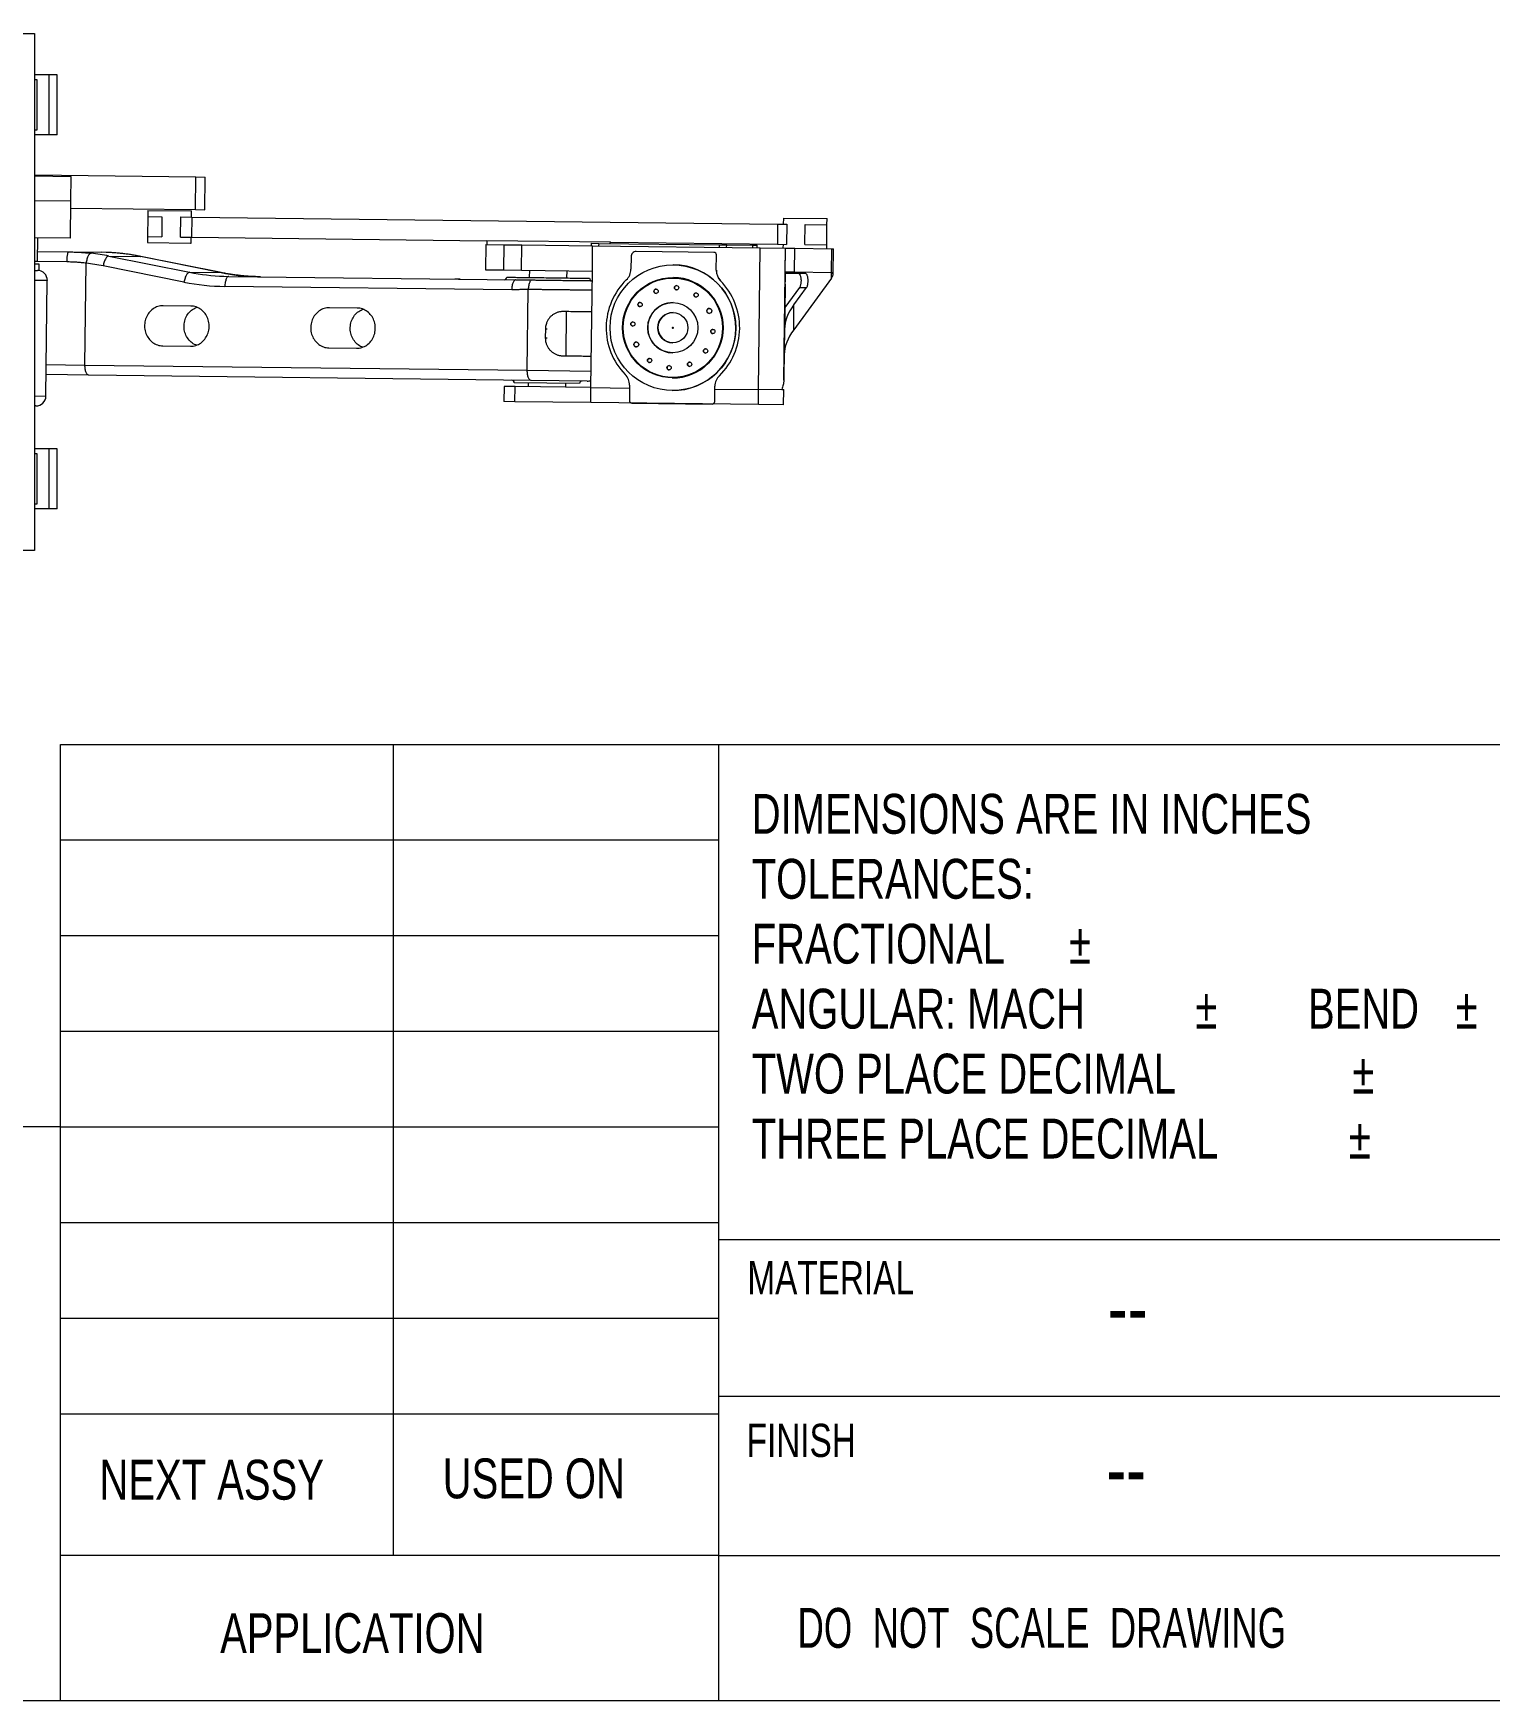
# Model space of a CAD drawing. Header units: millimetres. Extents: x 419 to 13500, y 498 to 10404.
# Drawn here: x 5785 to 8685, y 498 to 3819 of the extents above; entities that cross this region are included whole.
import ezdxf

# ---------------------------------------------------------------- set-up
doc = ezdxf.new("R2010")
doc.units = ezdxf.units.MM
doc.header["$LTSCALE"] = 50
doc.header["$PDSIZE"] = -1
doc.styles.add('SLDTEXTSTYLE0', font='TXT', dxfattribs={"width": 0.75})
doc.styles.add('SLDTEXTSTYLE2', font='TXT', dxfattribs={"width": 0.684783})

# ---------------------------------------------------------------- blocks, each defined once
blk = doc.blocks.new('SW_NOTE_0')
at = {"color": 0, "linetype": 'Continuous', "lineweight": 0, "attachment_point": 1, "style": 'SLDTEXTSTYLE0'}
for s, insert, char_height in [('DIMENSIONS ARE IN INCHES', (0, 102.3), 79.375), ('TOLERANCES:', (0, -27.1), 79.375), ('FRACTIONAL', (0, -156.4), 79.38), ('%%p', (632.1, -156.4), 79.38), ('ANGULAR: MACH', (0, -285.8), 79.375), ('%%p', (883.4, -285.8), 79.38), ('BEND', (1107.8, -285.8), 79.38), ('%%p', (1401.7, -285.8), 79.38), ('TWO PLACE DECIMAL', (0, -415.2), 79.375), ('%%p', (1196, -415.2), 79.38), ('THREE PLACE DECIMAL', (0, -544.6), 79.375), ('%%p', (1189.2, -544.6), 79.38)]:
    blk.add_mtext(s, dxfattribs=dict(at, insert=insert, char_height=char_height))

msp = doc.modelspace()

# ---------------------------------------------------------------- linework, layer by layer
at = {"color": 7, "linetype": 'Continuous', "lineweight": 15}
for p, q in [((4707.3, 3819.3), (5787.3, 3819.3)), ((5787.3, 3819.3), (5787.3, 2789.3)), ((5816.3, 3736.8), (5787.3, 3736.8)), ((5792.3, 3726.8), (5787.3, 3726.8)), ((5792.3, 3626.8), (5792.3, 3726.8)), ((5816.3, 3616.8), (5816.3, 3736.8)), ((5832.3, 3736.8), (5816.3, 3736.8)), ((5832.3, 3616.8), (5832.3, 3736.8)), ((5787.3, 3626.8), (5792.3, 3626.8)), ((5816.3, 3616.8), (5787.3, 3616.8)), ((5832.3, 3616.8), (5816.3, 3616.8)), ((5787.3, 3537.2), (6108.4, 3533.3)), ((5787.3, 3535.2), (5860.1, 3534.4)), ((5859.5, 3484.9), (5860.1, 3534.4)), ((5859.5, 3484.9), (5860.1, 3534.4)), ((5860.1, 3534.4), (5860.1, 3534.4)), ((6107.6, 3468.3), (6108.4, 3533.3)), ((6108.4, 3533.3), (6127.2, 3533.1)), ((6126.4, 3468), (6127.2, 3533.1)), ((5859.5, 3484.9), (5787.3, 3485.8)), ((5858.8, 3411.2), (5859.7, 3484.9)), ((5859.7, 3484.9), (5859.5, 3484.9)), ((5859.5, 3484.9), (5859.5, 3484.9)), ((5859.5, 3471.3), (6107.6, 3468.3)), ((6012.7, 3454.4), (6012.2, 3414.3)), ((6012.8, 3466.6), (6012.7, 3454.4)), ((6012.7, 3454.4), (6040.9, 3454.1)), ((6012.8, 3466.6), (6098.7, 3465.6)), ((6098.7, 3465.6), (6099.8, 3465.6)), ((6099.7, 3453.4), (6099.8, 3465.6)), ((6107.6, 3468.3), (6126.4, 3468)), ((6040.9, 3454.1), (6040.4, 3414)), ((6078, 3413.5), (6078.5, 3453.6)), ((6078.5, 3453.6), (6100.5, 3453.4)), ((6100.5, 3453.4), (6100, 3413.2)), ((6100.5, 3453.4), (7267.1, 3439.3)), ((7267.1, 3439.3), (7266.6, 3399.1)), ((7267.1, 3439.3), (7285.3, 3439.1)), ((7278.6, 3451.3), (7278.4, 3439.1)), ((7278.6, 3451.3), (7364.4, 3450.3)), ((7285.3, 3439.1), (7284.8, 3398.9)), ((7321.4, 3398.5), (7321.9, 3438.6)), ((7321.9, 3438.6), (7365.4, 3438.1)), ((7364.4, 3450.3), (7365.5, 3450.3)), ((7364.9, 3398), (7365.4, 3438.1)), ((7365.4, 3438.1), (7365.5, 3450.3)), ((5858.8, 3411.2), (5787.3, 3412.1)), ((5793.2, 3365), (5793.8, 3412)), ((6012.2, 3414.3), (6012.1, 3402.4)), ((6012.1, 3402.4), (6097.9, 3401.3)), ((6012.2, 3414.3), (6040.4, 3414)), ((6078, 3413.5), (6100, 3413.2)), ((6097.9, 3401.3), (6099.1, 3401.3)), ((6099.1, 3401.3), (6099.2, 3413.3)), ((6100, 3413.2), (6688, 3406.1)), ((6685.9, 3398.7), (6685.3, 3348.4)), ((6685.9, 3398.7), (6722.4, 3398.2)), ((6688, 3406.8), (6687.9, 3398.6)), ((6688, 3406.8), (6934, 3403.8)), ((6721.8, 3347.9), (6722.4, 3398.2)), ((6722.4, 3398.2), (6757.4, 3397.8)), ((6756.7, 3347.5), (6757.4, 3397.8)), ((6757.4, 3397.8), (6898.7, 3396.1)), ((6895.7, 3401), (6895.6, 3396.1)), ((6895.7, 3401), (6910.7, 3400.8)), ((6898.1, 3345.8), (6898.7, 3396.1)), ((6898.7, 3396.1), (7232.6, 3392.1)), ((6910.7, 3400.8), (6910.6, 3396)), ((6910.7, 3400.8), (7150.7, 3397.9)), ((6933.9, 3400.5), (6934, 3403.8)), ((6934, 3403.8), (6934, 3403.8)), ((6934, 3403.2), (7266.6, 3399.1)), ((7150.7, 3397.9), (7150.6, 3393.1)), ((7150.7, 3397.9), (7165.7, 3397.7)), ((7165.6, 3392.9), (7165.7, 3397.7)), ((7165.7, 3397.7), (7217.4, 3397.1)), ((7217.4, 3397.1), (7217.3, 3392.2)), ((7217.4, 3397.1), (7226.4, 3397)), ((7226.3, 3392.1), (7226.4, 3397)), ((7229.2, 3109.6), (7232.6, 3392.1)), ((7232.6, 3392.1), (7282.7, 3391.5)), ((7266.6, 3399.1), (7284.8, 3398.9)), ((7277.9, 3399), (7277.8, 3391.5)), ((7282, 3341.2), (7282.7, 3391.5)), ((7282.3, 3344.2), (7282.8, 3391.5)), ((7282.7, 3391.5), (7282.8, 3391.5)), ((7282.8, 3391.5), (7301.1, 3391.2)), ((7300.5, 3344), (7301.1, 3391.2)), ((7301.1, 3391.2), (7374.9, 3390.3)), ((7321.4, 3398.5), (7364.9, 3398)), ((7364.8, 3390.5), (7364.9, 3398)), ((7374.3, 3343.1), (7374.9, 3390.3)), ((7374.9, 3390.3), (7378.3, 3390.3)), ((7377.7, 3340), (7378.3, 3390.3)), ((5793.2, 3365), (5787.3, 3365.1)), ((5796.6, 3359.7), (5787.3, 3359.8)), ((5793.4, 3384.7), (5854.8, 3383.9)), ((5796.4, 3346.6), (5796.6, 3359.7)), ((5854.8, 3383.9), (5919.8, 3383.2)), ((5887.6, 3158.6), (5890.1, 3361.3)), ((6084.8, 3323.7), (5924, 3356)), ((5935.2, 3375.7), (6096.1, 3343.4)), ((5935.2, 3375.7), (5998.1, 3374.9)), ((6159, 3342.6), (5998.1, 3374.9)), ((6159.5, 3342.5), (5998.7, 3374.8)), ((6975.3, 3373.9), (6975, 3349.4)), ((7140.4, 3382.9), (6985.4, 3384.8)), ((7060.1, 3358.1), (7060, 3358.1)), ((7140.4, 3382.9), (7140.5, 3382.9)), ((7144.9, 3347.3), (7145.3, 3377.8)), ((7145, 3347.3), (7145.4, 3377.8)), ((7145.3, 3377.8), (7145.4, 3377.8)), ((5787.3, 3347.1), (5792.8, 3347)), ((5809.9, 3096.8), (5812.6, 3326.7)), ((6096.1, 3343.4), (6159, 3342.6)), ((6174.4, 3335.1), (6745.6, 3328.2)), ((6174.4, 3335.1), (6237.3, 3334.3)), ((6685.3, 3348.4), (6721.8, 3347.9)), ((6721.8, 3347.9), (6756.7, 3347.5)), ((6745.6, 3328.2), (6746.2, 3328.2)), ((6756.7, 3347.5), (6898.1, 3345.8)), ((6772.8, 3347.3), (6772.6, 3332.9)), ((6847.6, 3332), (6847.8, 3346.4)), ((6895.3, 3113.7), (6898.1, 3345.8)), ((6896.1, 3326.6), (6897.8, 3325.9)), ((7059.7, 3332.9), (7059.6, 3332.9)), ((7144.9, 3347.3), (7145, 3347.3)), ((7153.1, 3326.4), (7153.2, 3326.4)), ((7279.5, 3128.1), (7282, 3341.2)), ((7282, 3341.2), (7282.2, 3341.2)), ((7282.2, 3341.1), (7282.1, 3341.1)), ((7282.2, 3341.2), (7282.3, 3344.2)), ((7282.2, 3341.1), (7282.2, 3341.2)), ((7300.5, 3340.9), (7282.2, 3341.1)), ((7282.3, 3344.2), (7300.5, 3344)), ((7374.1, 3331.5), (7299.1, 3228.8)), ((7300.5, 3340.9), (7300.5, 3344)), ((7300.5, 3344), (7374.3, 3343.1)), ((7323.4, 3340.6), (7300.5, 3340.9)), ((7374.1, 3331.5), (7374.3, 3343.1)), ((7377.2, 3340), (7377.2, 3343.1)), ((7377.2, 3340), (7377.4, 3340)), ((7377.4, 3338.6), (7377.5, 3340)), ((7377.4, 3340), (7377.7, 3340)), ((7377.4, 3338.3), (7377.4, 3340)), ((6737.5, 3308.2), (6166.2, 3315.1)), ((6768.5, 3148), (6770.5, 3309)), ((7281.8, 3319.9), (7280.5, 3208.3)), ((7310.6, 3312.8), (7281.2, 3273)), ((7299.7, 3278.8), (7324.7, 3312.7)), ((7310.6, 3312.8), (7324.7, 3312.7)), ((6098.7, 3276), (6043.5, 3276.7)), ((6429.6, 3272), (6374.5, 3272.7)), ((6845.7, 3177), (6846.8, 3264.9)), ((7299.1, 3228.8), (7299.7, 3278.8)), ((6804.7, 3230.4), (6804.4, 3212.5)), ((7280.3, 3179.5), (7280.9, 3230)), ((7280.4, 3196.8), (7280.9, 3230)), ((6042.6, 3196.7), (6097.7, 3196)), ((6042.6, 3196.7), (6097.7, 3196)), ((6373.5, 3192.7), (6428.7, 3192)), ((6373.5, 3192.7), (6428.7, 3192)), ((5887.6, 3158.6), (6768.5, 3148)), ((7280.3, 3179.5), (7279.6, 3139.7)), ((5895.3, 3138.5), (5810.4, 3139.5)), ((6776.2, 3127.8), (5895.3, 3138.5)), ((6872.6, 3121.6), (6742.6, 3123.1)), ((6770.1, 3122.8), (6770, 3115.2)), ((6887.6, 3126.5), (6776.2, 3127.8)), ((7057.2, 3132.9), (7057.2, 3132.9)), ((7151.1, 3137.3), (7151.2, 3137.3)), ((6722.4, 3115.8), (6722, 3085.8)), ((6744.3, 3115.5), (6722.4, 3115.8)), ((6744, 3085.5), (6744.3, 3115.5)), ((6895.3, 3113.7), (6744.3, 3115.5)), ((6845, 3114.3), (6845.1, 3121.9)), ((6894.9, 3083.7), (6895.3, 3113.7)), ((6895.3, 3113.7), (6895.3, 3113.7)), ((6972.2, 3118.4), (6971.8, 3087.9)), ((7057, 3107.6), (7057, 3107.6)), ((7141.8, 3085.8), (7142.2, 3116.3)), ((7141.9, 3085.8), (7142.2, 3110.7)), ((7142.2, 3116.3), (7142.2, 3116.3)), ((7142.2, 3110.7), (7142.2, 3116.3)), ((7142.2, 3110.7), (7229.2, 3109.6)), ((7228.8, 3079.7), (7229.2, 3109.6)), ((7279.2, 3109), (7229.2, 3109.6)), ((7275.5, 3110.1), (7279.3, 3110)), ((7278.9, 3079.1), (7279.2, 3109)), ((7279.2, 3109), (7279.3, 3110)), ((5789.5, 3077), (5787.3, 3077)), ((6744, 3085.5), (6722, 3085.8)), ((6894.9, 3083.7), (6744, 3085.5)), ((7228.8, 3079.7), (6894.9, 3083.7)), ((6976.7, 3082.8), (7136.7, 3080.9)), ((6976.7, 3082.8), (6976.8, 3082.8)), ((6976.8, 3082.8), (7136.8, 3080.9)), ((7136.7, 3080.9), (7136.8, 3080.9)), ((7141.8, 3085.8), (7141.9, 3085.8)), ((7278.9, 3079.1), (7228.8, 3079.7)), ((5816.3, 2991.8), (5787.3, 2991.8)), ((5816.3, 2871.8), (5816.3, 2991.8)), ((5832.3, 2991.8), (5816.3, 2991.8)), ((5832.3, 2871.8), (5832.3, 2991.8)), ((5792.3, 2981.8), (5787.3, 2981.8)), ((5792.3, 2881.8), (5792.3, 2981.8)), ((5787.3, 2881.8), (5792.3, 2881.8)), ((5816.3, 2871.8), (5787.3, 2871.8)), ((5832.3, 2871.8), (5816.3, 2871.8)), ((5787.3, 2789.3), (4707.3, 2789.3))]:
    msp.add_line(p, q, dxfattribs=at)
at = {"color": 8, "linetype": 'Continuous', "lineweight": 15}
for p, q in [((5851.3, 3363.9), (5787.3, 3364.7)), ((5998.1, 3374.9), (5998.7, 3374.8)), ((5812.6, 3326.7), (5787.3, 3327)), ((6159, 3342.6), (6159.5, 3342.5)), ((6804.7, 3230.4), (6808.1, 3230.4)), ((6804.4, 3212.5), (6807.9, 3212.4)), ((7280.3, 3196.8), (7280.4, 3196.8)), ((5810.6, 3159.5), (5887.6, 3158.6)), ((6768.5, 3148), (6895.7, 3146.4)), ((5787.3, 3097.1), (5809.9, 3096.8)), ((6895.3, 3113.7), (6972.1, 3112.7))]:
    msp.add_line(p, q, dxfattribs=at)
at = {"color": 8, "linetype": 'Continuous', "lineweight": 0}
for p, q in [((5838.7, 497.9), (5838.7, 2402.9)), ((5838.7, 2402.9), (7150, 2402.9)), ((6501.3, 2402.9), (6501.3, 786.8)), ((7150, 497.9), (7150, 2402.9)), ((7150, 2402.9), (13500, 2402.9)), ((5838.7, 2212.4), (7150, 2212.4)), ((5838.7, 2021.9), (7150, 2021.9)), ((5838.7, 1831.4), (7150, 1831.4)), ((5838.7, 1640.9), (3772, 1640.9)), ((5838.7, 1640.9), (7150, 1640.9)), ((5838.7, 1450.4), (7150, 1450.4)), ((8822.6, 1415.7), (7150, 1415.7)), ((5838.7, 1259.9), (7150, 1259.9)), ((7150, 1104.3), (8822.6, 1104.3)), ((5838.7, 1069.4), (7150, 1069.4)), ((7150, 786.8), (5838.7, 786.8)), ((7150, 786.8), (8822.6, 786.8)), ((13500, 497.9), (419, 497.9))]:
    msp.add_line(p, q, dxfattribs=at)
at = {"color": 7, "linetype": 'Continuous', "lineweight": 15, "flags": 128}
for points in [[(5854.8, 3383.9), (5854.5, 3383.8), (5854.1, 3383.5), (5853.8, 3383), (5853.5, 3382.2), (5853.1, 3381.3), (5852.8, 3380.1), (5852.5, 3378.8), (5852.3, 3377.3), (5852, 3375.7), (5851.8, 3374), (5851.6, 3372.1), (5851.5, 3370.1), (5851.4, 3368.1), (5851.3, 3366), (5851.3, 3363.9)], [(5899.9, 3381.2), (5899.1, 3381.1), (5898.3, 3380.8), (5897.4, 3380.3), (5896.6, 3379.5), (5895.7, 3378.6), (5894.9, 3377.5), (5894.1, 3376.1), (5893.4, 3374.7), (5892.7, 3373.1), (5892.1, 3371.3), (5891.6, 3369.5), (5891.1, 3367.5), (5890.7, 3365.5), (5890.3, 3363.4), (5890.1, 3361.3)], [(5930.1, 3382.9), (5929.7, 3382.9), (5919.8, 3383.2)], [(5935.2, 3375.7), (5934.4, 3375.6), (5933.5, 3375.2), (5932.6, 3374.7), (5931.7, 3374), (5930.8, 3373.1), (5930, 3371.9), (5929.1, 3370.6), (5928.3, 3369.2), (5927.5, 3367.6), (5926.7, 3365.9), (5926, 3364), (5925.4, 3362.1), (5924.8, 3360.1), (5924.4, 3358.1), (5924, 3356)], [(6096.1, 3343.4), (6095.2, 3343.3), (6094.4, 3342.9), (6093.5, 3342.4), (6092.6, 3341.7), (6091.7, 3340.8), (6090.8, 3339.6), (6089.9, 3338.3), (6089.1, 3336.9), (6088.3, 3335.3), (6087.5, 3333.6), (6086.9, 3331.7), (6086.2, 3329.8), (6085.7, 3327.8), (6085.2, 3325.8), (6084.8, 3323.7)], [(6163.9, 3335.3), (6164.5, 3335.3), (6174.4, 3335.1)], [(6174.4, 3335.1), (6173.5, 3335), (6172.7, 3334.7), (6171.9, 3334.1), (6171.1, 3333.4), (6170.4, 3332.4), (6169.7, 3331.3), (6169, 3330), (6168.4, 3328.5), (6167.9, 3326.9), (6167.4, 3325.1), (6167, 3323.3), (6166.7, 3321.3), (6166.5, 3319.3), (6166.3, 3317.2), (6166.2, 3315.1)], [(6237.3, 3334.3), (6227.4, 3334.6), (6226.9, 3334.6)], [(6727.6, 3333.5), (6727.6, 3333.5), (6727.7, 3333.5), (6728, 3333.5), (6728.5, 3333.5), (6729.3, 3333.5), (6730.2, 3333.4), (6731.4, 3333.4), (6732.7, 3333.4), (6734.3, 3333.4), (6736, 3333.4), (6738, 3333.3), (6740.1, 3333.3), (6742.4, 3333.3), (6744.9, 3333.3), (6747.5, 3333.2), (6750.3, 3333.2), (6753.3, 3333.2), (6756.4, 3333.1), (6759.7, 3333.1), (6763, 3333), (6766.5, 3333), (6770.1, 3333), (6773.8, 3332.9), (6777.6, 3332.9), (6781.5, 3332.8), (6785.5, 3332.8), (6789.5, 3332.7), (6793.6, 3332.7), (6797.7, 3332.6), (6801.8, 3332.6), (6806, 3332.5), (6810.2, 3332.5), (6814.4, 3332.4), (6818.5, 3332.4), (6822.7, 3332.3), (6826.8, 3332.3), (6830.9, 3332.2), (6834.9, 3332.2), (6838.9, 3332.1), (6842.7, 3332.1), (6846.5, 3332), (6850.2, 3332), (6853.8, 3331.9), (6857.3, 3331.9), (6860.7, 3331.9), (6863.9, 3331.8), (6867, 3331.8), (6870, 3331.8), (6872.8, 3331.7), (6875.4, 3331.7), (6877.9, 3331.7), (6880.2, 3331.6), (6882.3, 3331.6), (6884.3, 3331.6), (6886, 3331.6)], [(6745.6, 3328.2), (6744.8, 3328.1), (6743.9, 3327.8), (6743.1, 3327.2), (6742.4, 3326.5), (6741.6, 3325.5), (6740.9, 3324.4), (6740.2, 3323.1), (6739.6, 3321.6), (6739.1, 3320), (6738.6, 3318.2), (6738.2, 3316.4), (6737.9, 3314.4), (6737.7, 3312.4), (6737.5, 3310.3), (6737.5, 3308.2)], [(6776.2, 3328.1), (6775.4, 3327.3), (6774.7, 3326.4), (6773.9, 3325.2), (6773.3, 3323.9), (6772.7, 3322.4), (6772.1, 3320.8), (6771.7, 3319.1), (6771.3, 3317.2), (6770.9, 3315.2), (6770.7, 3313.2), (6770.5, 3311.1), (6770.5, 3309)], [(6886, 3331.6), (6887.5, 3331.5), (6888.9, 3331.5), (6890, 3331.5), (6891, 3331.5), (6891.7, 3331.5), (6892.2, 3331.5), (6892.6, 3331.5), (6892.7, 3331.5)], [(7309.3, 3340.8), (7309.9, 3340.5), (7310.5, 3340), (7311.1, 3339.3), (7311.6, 3338.3), (7312.1, 3337.2), (7312.5, 3335.9), (7312.9, 3334.5), (7313.2, 3333), (7313.4, 3331.3), (7313.6, 3329.5), (7313.7, 3327.8), (7313.7, 3325.9), (7313.6, 3324.1), (7313.5, 3322.3), (7313.3, 3320.6), (7313, 3319), (7312.6, 3317.4), (7312.2, 3316), (7311.7, 3314.8), (7311.2, 3313.7), (7310.6, 3312.8)], [(7324.7, 3312.7), (7325.3, 3313.5), (7325.8, 3314.6), (7326.3, 3315.9), (7326.7, 3317.3), (7327, 3318.8), (7327.3, 3320.4), (7327.6, 3322.2), (7327.7, 3323.9), (7327.8, 3325.8), (7327.8, 3327.6), (7327.7, 3329.4), (7327.5, 3331.1), (7327.3, 3332.8), (7327, 3334.3), (7326.6, 3335.8), (7326.2, 3337.1), (7325.7, 3338.2), (7325.1, 3339.1), (7324.6, 3339.8), (7324, 3340.3), (7323.4, 3340.6)], [(6043.5, 3276.7), (6040.8, 3276.6), (6038.2, 3276.3), (6035.5, 3275.8), (6032.9, 3275.1), (6030.4, 3274.2), (6027.9, 3273.1), (6025.5, 3271.8), (6023.2, 3270.3), (6021, 3268.6), (6018.9, 3266.7), (6016.9, 3264.7), (6015.1, 3262.6), (6013.4, 3260.3), (6011.9, 3257.9), (6010.6, 3255.3), (6009.4, 3252.7), (6008.4, 3250), (6007.6, 3247.2), (6007, 3244.4), (6006.6, 3241.5), (6006.3, 3238.6), (6006.3, 3235.6), (6006.4, 3232.7), (6006.8, 3229.8), (6007.4, 3227), (6008.1, 3224.2), (6009, 3221.4), (6010.1, 3218.8), (6011.4, 3216.2), (6012.9, 3213.8), (6014.5, 3211.4), (6016.2, 3209.2), (6018.2, 3207.2), (6020.2, 3205.3), (6022.4, 3203.6), (6024.6, 3202), (6027, 3200.6), (6029.5, 3199.5), (6032, 3198.5), (6034.6, 3197.7), (6037.2, 3197.2), (6039.9, 3196.8), (6042.6, 3196.7)], [(6109.5, 3198), (6108.2, 3198.5), (6105.7, 3199.7), (6103.3, 3201), (6101, 3202.6), (6098.9, 3204.3), (6096.8, 3206.2), (6094.9, 3208.3), (6093.2, 3210.5), (6091.6, 3212.8), (6090.1, 3215.3), (6088.8, 3217.8), (6087.7, 3220.5), (6086.8, 3223.2), (6086, 3226), (6085.5, 3228.9), (6085.1, 3231.8), (6085, 3234.7), (6085, 3237.6), (6085.2, 3240.5), (6085.7, 3243.4), (6086.3, 3246.3), (6087.1, 3249), (6088.1, 3251.8), (6089.3, 3254.4), (6090.6, 3256.9), (6092.1, 3259.3), (6093.8, 3261.6), (6095.6, 3263.8), (6097.6, 3265.8), (6099.6, 3267.6), (6101.9, 3269.3), (6104.2, 3270.8), (6106.6, 3272.1), (6109.1, 3273.2), (6110.4, 3273.7)], [(6097.7, 3196), (6100.4, 3196.1), (6103.1, 3196.4), (6105.7, 3196.9), (6108.3, 3197.6), (6110.9, 3198.5), (6113.4, 3199.6), (6115.8, 3200.9), (6118.1, 3202.4), (6120.3, 3204.1), (6122.4, 3205.9), (6124.3, 3207.9), (6126.2, 3210.1), (6127.8, 3212.4), (6129.3, 3214.8), (6130.7, 3217.3), (6131.9, 3219.9), (6132.9, 3222.7), (6133.7, 3225.4), (6134.3, 3228.3), (6134.7, 3231.2), (6134.9, 3234.1), (6135, 3237), (6134.8, 3239.9), (6134.5, 3242.8), (6133.9, 3245.7), (6133.2, 3248.5), (6132.2, 3251.2), (6131.1, 3253.9), (6129.8, 3256.5), (6128.4, 3258.9), (6126.8, 3261.2), (6125, 3263.4), (6123.1, 3265.5), (6121.1, 3267.4), (6118.9, 3269.1), (6116.6, 3270.7), (6114.3, 3272), (6111.8, 3273.2), (6109.3, 3274.2), (6106.7, 3274.9), (6104, 3275.5), (6101.4, 3275.9), (6098.7, 3276)], [(6374.5, 3272.7), (6371.8, 3272.6), (6369.1, 3272.3), (6366.5, 3271.8), (6363.9, 3271.1), (6361.3, 3270.2), (6358.8, 3269.1), (6356.4, 3267.8), (6354.1, 3266.3), (6351.9, 3264.6), (6349.8, 3262.7), (6347.8, 3260.7), (6346, 3258.6), (6344.4, 3256.3), (6342.9, 3253.9), (6341.5, 3251.3), (6340.3, 3248.7), (6339.3, 3246), (6338.5, 3243.2), (6337.9, 3240.4), (6337.5, 3237.5), (6337.3, 3234.6), (6337.2, 3231.6), (6337.4, 3228.7), (6337.7, 3225.8), (6338.3, 3223), (6339, 3220.2), (6340, 3217.4), (6341.1, 3214.8), (6342.3, 3212.2), (6343.8, 3209.8), (6345.4, 3207.4), (6347.2, 3205.2), (6349.1, 3203.2), (6351.1, 3201.3), (6353.3, 3199.5), (6355.6, 3198), (6357.9, 3196.6), (6360.4, 3195.5), (6362.9, 3194.5), (6365.5, 3193.7), (6368.2, 3193.2), (6370.8, 3192.8), (6373.5, 3192.7)], [(6440.5, 3194), (6439.1, 3194.5), (6436.6, 3195.7), (6434.3, 3197), (6432, 3198.6), (6429.8, 3200.3), (6427.8, 3202.2), (6425.9, 3204.3), (6424.1, 3206.5), (6422.5, 3208.8), (6421, 3211.3), (6419.8, 3213.8), (6418.6, 3216.5), (6417.7, 3219.2), (6417, 3222), (6416.4, 3224.9), (6416.1, 3227.8), (6415.9, 3230.7), (6415.9, 3233.6), (6416.2, 3236.5), (6416.6, 3239.4), (6417.2, 3242.3), (6418, 3245), (6419, 3247.8), (6420.2, 3250.4), (6421.5, 3252.9), (6423.1, 3255.3), (6424.7, 3257.6), (6426.5, 3259.8), (6428.5, 3261.8), (6430.6, 3263.6), (6432.8, 3265.3), (6435.1, 3266.8), (6437.5, 3268.1), (6440, 3269.2), (6441.4, 3269.7)], [(6428.7, 3192), (6431.3, 3192.1), (6434, 3192.4), (6436.7, 3192.9), (6439.3, 3193.6), (6441.8, 3194.5), (6444.3, 3195.6), (6446.7, 3196.9), (6449, 3198.4), (6451.2, 3200.1), (6453.3, 3201.9), (6455.3, 3203.9), (6457.1, 3206.1), (6458.8, 3208.4), (6460.3, 3210.8), (6461.6, 3213.3), (6462.8, 3215.9), (6463.8, 3218.7), (6464.6, 3221.4), (6465.2, 3224.3), (6465.6, 3227.2), (6465.9, 3230.1), (6465.9, 3233), (6465.7, 3235.9), (6465.4, 3238.8), (6464.8, 3241.7), (6464.1, 3244.5), (6463.2, 3247.2), (6462.1, 3249.9), (6460.8, 3252.5), (6459.3, 3254.9), (6457.7, 3257.2), (6455.9, 3259.4), (6454, 3261.5), (6452, 3263.4), (6449.8, 3265.1), (6447.6, 3266.7), (6445.2, 3268), (6442.7, 3269.2), (6440.2, 3270.2), (6437.6, 3270.9), (6435, 3271.5), (6432.3, 3271.9), (6429.6, 3272)], [(6897.1, 3264.3), (6895.1, 3264.4), (6892.6, 3264.4), (6889.9, 3264.4), (6887.1, 3264.5), (6884.1, 3264.5), (6881, 3264.5), (6877.7, 3264.6), (6874.3, 3264.6), (6870.7, 3264.7), (6867, 3264.7), (6863.2, 3264.8), (6859.2, 3264.8), (6855.2, 3264.8), (6851, 3264.9), (6846.8, 3264.9), (6842.4, 3265)], [(5895.3, 3138.5), (5894.4, 3138.6), (5893.6, 3138.9), (5892.8, 3139.5), (5892.1, 3140.2), (5891.4, 3141.2), (5890.7, 3142.3), (5890.1, 3143.7), (5889.5, 3145.2), (5889, 3146.8), (5888.6, 3148.6), (5888.2, 3150.4), (5887.9, 3152.4), (5887.7, 3154.4), (5887.6, 3156.5), (5887.6, 3158.6)], [(6841.4, 3177), (6845.7, 3177), (6849.9, 3176.9), (6854.1, 3176.9), (6858.1, 3176.8), (6862.1, 3176.8), (6865.9, 3176.7), (6869.6, 3176.7), (6873.2, 3176.6), (6876.7, 3176.6), (6879.9, 3176.5), (6883.1, 3176.5), (6886.1, 3176.5), (6888.9, 3176.4), (6891.5, 3176.4), (6894, 3176.4), (6896, 3176.3)], [(6776.2, 3127.8), (6775.4, 3127.9), (6774.5, 3128.3), (6773.8, 3128.8), (6773, 3129.6), (6772.3, 3130.5), (6771.6, 3131.7), (6771, 3133), (6770.4, 3134.5), (6769.9, 3136.2), (6769.5, 3137.9), (6769.1, 3139.8), (6768.8, 3141.8), (6768.7, 3143.8), (6768.6, 3145.9), (6768.5, 3148)]]:
    msp.add_lwpolyline(points, dxfattribs=at)
at = {"color": 7, "linetype": 'Continuous', "lineweight": 15}
for centre, radius in [((7058.5, 3232.9), 125.2), ((7058.4, 3232.9), 100), ((7058.4, 3232.9), 99), ((7025, 3305.6), 4.25), ((7065.8, 3312.5), 4.25), ((7104.7, 3298.1), 4.25), ((6993.2, 3279.1), 4.25), ((7058.4, 3232.9), 50), ((7058.4, 3232.9), 30), ((7131.1, 3266.3), 5), ((6978.8, 3240.3), 4.25), ((7138.1, 3225.4), 4.25), ((6985.7, 3199.5), 5), ((7123.7, 3186.6), 4.25), ((7012.2, 3167.6), 4.25), ((7051, 3153.2), 4.25), ((7091.8, 3160.2), 4.25)]:
    msp.add_circle(centre, radius, dxfattribs=at)
for centre, radius, start, end in [((5843.7, 2956.4), 407.6, 78.6431, 83.4663), ((5851.6, 2959.3), 424.7, 78.6431, 83.4663), ((6985.3, 3374.7), 10, 89.3074, 184.76), ((7058.6, 3232.9), 125.2, 359.3073, 89.3073), ((7140.3, 3377.9), 5, 359.3073, 89.3073), ((7140.4, 3377.9), 5, 359.3073, 89.3073), ((5792.6, 3326.9), 20.1, 359.3074, 89.3074), ((6171.6, 3755.7), 440.6, 258.6369, 269.3017), ((6722.5, 3333.5), 5.08, 269.3074, 359.3074), ((6897.7, 3331.4), 5.08, 179.3074, 251.3325), ((7058.6, 3232.9), 133, 134.2791, 224.3363), ((6945, 3349.8), 30, 313.7407, 359.3074), ((7058.4, 3232.9), 100, 269.3074, 89.3073), ((7175, 3347), 30, 179.3074, 223.3447), ((7175.1, 3347), 30, 179.3074, 223.3447), ((7058.6, 3232.9), 133, 314.0814, 44.6751), ((7058.6, 3232.9), 133, 314.0814, 44.6751), ((7025.1, 3305.6), 4.25, 89.3074, 269.3073), ((7065.9, 3312.5), 4.25, 89.3074, 269.3073), ((7104.7, 3298.1), 4.25, 89.3074, 269.3073), ((6993.2, 3279.1), 4.25, 89.3074, 269.3073), ((7058.4, 3232.9), 50, 114.6803, 269.3073), ((7058.5, 3232.9), 30, 89.3074, 269.3073), ((7058.5, 3232.9), 30, 114.6803, 269.3073), ((7058.7, 3232.9), 30, 89.5489, 269.0659), ((7058.4, 3232.9), 50, 89.3074, 114.6803), ((7058.5, 3232.9), 30, 89.3074, 114.6803), ((7131.2, 3266.3), 5, 114.6803, 269.3073), ((7131.2, 3266.3), 5, 89.3074, 114.6803), ((6978.8, 3240.3), 4.25, 89.3074, 269.3073), ((7058.6, 3232.9), 125.2, 269.3074, 359.3074), ((7138.1, 3225.4), 4.25, 89.3074, 269.3073), ((6985.8, 3199.5), 5, 114.6803, 269.3073), ((6985.8, 3199.5), 5, 89.3074, 114.6803), ((7123.7, 3186.6), 4.25, 89.3074, 269.3073), ((7012.2, 3167.6), 4.25, 89.3074, 269.3073), ((7051.1, 3153.2), 4.25, 89.3074, 269.3073), ((7091.9, 3160.2), 4.25, 89.3074, 269.3073), ((6737.5, 3123.2), 5.08, 359.3074, 89.3074), ((6877.7, 3121.5), 5.08, 89.3074, 179.3074), ((6887.8, 3146.5), 20.1, 269.3074, 292.332), ((6942.2, 3118.7), 30, 359.3074, 44.8703), ((7172.2, 3116), 30, 134.618, 179.3074), ((7172.2, 3116), 30, 134.618, 179.3074), ((5789.8, 3097.1), 20.1, 269.3074, 359.3074), ((6976.8, 3087.8), 5, 179.3063, 269.3083), ((7136.8, 3085.9), 5, 269.3084, 359.3064), ((7136.9, 3085.9), 5, 269.3084, 359.3064)]:
    msp.add_arc(centre, radius, start, end, dxfattribs=at)
at = {"color": 8, "linetype": 'Continuous', "lineweight": 15}
for centre, radius, start, end in [((5914.7, 2959.5), 423.7, 78.6376, 87.909), ((6179.6, 3758.8), 423.7, 258.6376, 267.8865), ((6242.5, 3758.2), 423.9, 258.6394, 267.9007)]:
    msp.add_arc(centre, radius, start, end, dxfattribs=at)
at = {"color": 7, "linetype": 'Continuous', "lineweight": 15}
for centre, major_axis, ratio, start_param, end_param in [((7281.8, 3319.9), (0.3, 21.2), 0.001658, 0, 1.570796), ((7320.6, 3332.2), (56.9, 11.1), 0.438147, 5.8422, 6.094965), ((7372.4, 3337.8), (4.99, 0.97), 0.438147, 6.094965, 6.192824), ((6850.4, 3229.9), (0.4, 35.1), 0.978334, 0.062431, 0.116997), ((7581.4, 3275.4), (299.6, 57.2), 0.433838, 2.702887, 3.051952), ((7580.8, 3225.4), (299.5, 58.2), 0.438147, 2.700607, 3.049673), ((7280.5, 3212.4), (0.2, 17.3), 0.001658, 1.810289, 3.586966), ((7278.5, 3035.7), (1.4, 115.5), 0.001658, 0.449567, 0.643399)]:
    msp.add_ellipse(centre, major_axis=major_axis, ratio=ratio, start_param=start_param, end_param=end_param, dxfattribs=at)
for points, knots in [([(5890.1, 3361.3), (5887, 3361.7), (5880.8, 3362.4), (5871.2, 3363.2), (5861.3, 3363.7), (5854.6, 3363.9), (5851.3, 3363.9)], [0, 0, 0, 0, 0.247365, 0.495759, 0.747337, 1, 1, 1, 1]), ([(5854.8, 3383.9), (5858.7, 3383.9), (5866.3, 3383.7), (5877.7, 3383.2), (5889, 3382.4), (5896.3, 3381.6), (5899.9, 3381.2)], [0, 0, 0, 0, 0.247613, 0.496163, 0.747593, 1, 1, 1, 1]), ([(5998.7, 3374.8), (5997.1, 3375.1), (5992.6, 3376), (5985.1, 3377.4), (5976.2, 3378.8), (5967.3, 3380), (5958.3, 3381), (5949.4, 3381.8), (5940.4, 3382.4), (5934, 3382.8), (5930.6, 3382.9), (5930.2, 3382.9)], [0, 0, 0, 0, 0.070195, 0.200435, 0.330672, 0.460903, 0.591129, 0.72135, 0.851568, 0.981783, 1, 1, 1, 1]), ([(6227, 3334.6), (6225.9, 3334.6), (6221.9, 3334.8), (6214.9, 3335.2), (6206, 3335.8), (6197.1, 3336.7), (6188.2, 3337.8), (6179.4, 3339), (6170.6, 3340.4), (6164, 3341.7), (6160.3, 3342.4), (6159.5, 3342.5)], [0, 0, 0, 0, 0.047808, 0.179062, 0.310314, 0.441565, 0.572813, 0.704057, 0.835296, 0.966529, 1, 1, 1, 1]), ([(6634.6, 3329.5), (6634.1, 3329.5), (6633, 3329.5), (6631.2, 3329.6), (6629.1, 3329.6), (6626.6, 3329.6), (6624.9, 3329.6), (6624, 3329.6)], [0, 0, 0, 0, 0.156104, 0.312374, 0.500017, 0.749889, 1, 1, 1, 1]), ([(6770.5, 3309), (6767.7, 3309), (6762.2, 3309), (6754, 3308.7), (6745.7, 3308.3), (6740.2, 3308.2), (6737.5, 3308.2)], [0, 0, 0, 0, 0.249875, 0.499954, 0.749931, 1, 1, 1, 1]), ([(6842.4, 3265), (6841.5, 3265), (6839.7, 3265.1), (6836.8, 3265), (6833.9, 3264.6), (6831, 3264), (6828.2, 3263.1), (6825.5, 3262.1), (6822.8, 3260.7), (6820.3, 3259.2), (6817.9, 3257.5), (6815.7, 3255.6), (6813.7, 3253.6), (6811.9, 3251.4), (6810.2, 3249), (6808.8, 3246.5), (6807.5, 3243.9), (6806.3, 3240.9), (6805.4, 3237.5), (6804.8, 3233.9), (6804.7, 3231.6), (6804.7, 3230.4)], [0, 0, 0, 0, 0.0508265, 0.1019727, 0.1541716, 0.2067553, 0.2575898, 0.3088042, 0.361237, 0.4140984, 0.4631227, 0.5121474, 0.5618718, 0.6123144, 0.6613135, 0.7106451, 0.7604869, 0.8110248, 0.8810378, 0.9405189, 1, 1, 1, 1]), ([(6804.4, 3212.5), (6804.5, 3211.5), (6804.5, 3209.6), (6804.8, 3206.6), (6805.4, 3203.7), (6806.2, 3200.9), (6807.3, 3198.1), (6808.6, 3195.5), (6810.1, 3192.9), (6811.8, 3190.5), (6813.7, 3188.3), (6815.8, 3186.2), (6818, 3184.3), (6820.4, 3182.6), (6822.9, 3181.2), (6825.4, 3179.9), (6828.1, 3178.9), (6830.8, 3178.1), (6833.4, 3177.5), (6836.1, 3177.1), (6838.7, 3177), (6840.5, 3177), (6841.4, 3177)], [0, 0, 0, 0, 0.050036, 0.100419, 0.151894, 0.203748, 0.253784, 0.304723, 0.355662, 0.407541, 0.457625, 0.507708, 0.558535, 0.610137, 0.659044, 0.708299, 0.758087, 0.808598, 0.85588, 0.903732, 0.951586, 1, 1, 1, 1]), ([(7279.5, 3128.1), (7279.4, 3127.4), (7279.4, 3126), (7279, 3123), (7278.2, 3119.2), (7277, 3114.7), (7276, 3111.6), (7275.5, 3110.1)], [0, 0, 0, 0, 0.135024, 0.270055, 0.543619, 0.771085, 1, 1, 1, 1])]:
    msp.add_open_spline(points, degree=3, knots=knots, dxfattribs=at)
at = {"color": 8, "linetype": 'Continuous', "lineweight": 15}
for points, knots in [([(6746.2, 3328.2), (6747.3, 3328.2), (6749.6, 3328.1), (6753.8, 3328.1), (6758.7, 3328.1), (6764.3, 3328.1), (6770.1, 3328.1), (6774.2, 3328.1), (6776.2, 3328.1)], [0, 0, 0, 0, 0.118787, 0.261133, 0.444148, 0.627812, 0.813541, 1, 1, 1, 1]), ([(6776.2, 3328.1), (6777.8, 3328), (6780.9, 3328), (6786.4, 3327.9), (6792.7, 3327.9), (6799.8, 3327.8), (6807.1, 3327.7), (6814.4, 3327.6), (6821.6, 3327.5), (6828.7, 3327.4), (6835.8, 3327.3), (6842.6, 3327.2), (6849.2, 3327.2), (6855.5, 3327.1), (6861.6, 3327), (6867.2, 3327), (6872.4, 3326.9), (6877.2, 3326.8), (6881.5, 3326.8), (6885.3, 3326.7), (6888.6, 3326.7), (6891.3, 3326.7), (6893.4, 3326.6), (6895, 3326.6), (6895.9, 3326.6), (6896.2, 3326.6), (6896.1, 3326.6), (6896.1, 3326.6)], [0, 0, 0, 0, 0.029886, 0.059878, 0.101952, 0.144321, 0.187146, 0.230594, 0.272669, 0.315038, 0.357862, 0.401311, 0.443386, 0.485754, 0.528579, 0.572028, 0.614102, 0.656471, 0.699296, 0.742744, 0.784819, 0.827188, 0.870012, 0.913461, 0.955536, 0.997904, 1, 1, 1, 1]), ([(6897.6, 3307.5), (6897.3, 3307.5), (6895.7, 3307.5), (6892.2, 3307.5), (6887.2, 3307.6), (6881.5, 3307.7), (6875.4, 3307.7), (6868.8, 3307.8), (6861.8, 3307.9), (6854.4, 3308), (6846.6, 3308.1), (6838.7, 3308.2), (6830.6, 3308.3), (6822.2, 3308.4), (6813.8, 3308.5), (6805.3, 3308.6), (6797, 3308.7), (6788.6, 3308.8), (6781.4, 3308.9), (6775.4, 3309), (6772.1, 3309), (6770.5, 3309)], [0, 0, 0, 0, 0.01508, 0.071374, 0.12806, 0.185357, 0.243489, 0.299579, 0.356469, 0.413766, 0.471898, 0.527988, 0.584467, 0.642175, 0.700307, 0.756396, 0.813287, 0.870583, 0.928715, 0.964308, 1, 1, 1, 1])]:
    msp.add_open_spline(points, degree=3, knots=knots, dxfattribs=at)
at = {"color": 7, "linetype": 'Continuous', "lineweight": 15}
msp.add_open_spline([(7374.3, 3343.1), (7374.9, 3343.1), (7376.2, 3343.1), (7376.9, 3343.1), (7377.2, 3343.1)], degree=3, dxfattribs=at)
at = {"color": 7, "linetype": 'Continuous'}
msp.add_point((7058.4, 3232.9), dxfattribs=at)

# ---------------------------------------------------------------- block references
at = {"color": 8, "linetype": 'Continuous', "lineweight": 0}
msp.add_blockref('SW_NOTE_0', (7215.6, 2201.9), dxfattribs=at)

# ---------------------------------------------------------------- texts
at = {"color": 8, "linetype": 'Continuous', "lineweight": 0, "attachment_point": 1}
for s, insert, char_height, style in [('MATERIAL', (7206.9, 1373.5), 66.15, 'SLDTEXTSTYLE0'), ('--', (7924.7, 1340.7), 119.06, 'SLDTEXTSTYLE0'), ('FINISH', (7205.4, 1049.5), 66.15, 'SLDTEXTSTYLE0'), ('NEXT ASSY', (5916.6, 977.7), 79.38, 'SLDTEXTSTYLE0'), ('USED ON', (6600.1, 980.4), 79.38, 'SLDTEXTSTYLE0'), ('--', (7921.5, 1018.9), 119.06, 'SLDTEXTSTYLE0'), ('APPLICATION', (6156.9, 672.1), 79.375, 'SLDTEXTSTYLE0'), ('DO  NOT  SCALE  DRAWING', (7306.7, 682.6), 79.375, 'SLDTEXTSTYLE2')]:
    msp.add_mtext(s, dxfattribs=dict(at, insert=insert, char_height=char_height, style=style))

doc.saveas('drawing.dxf')
